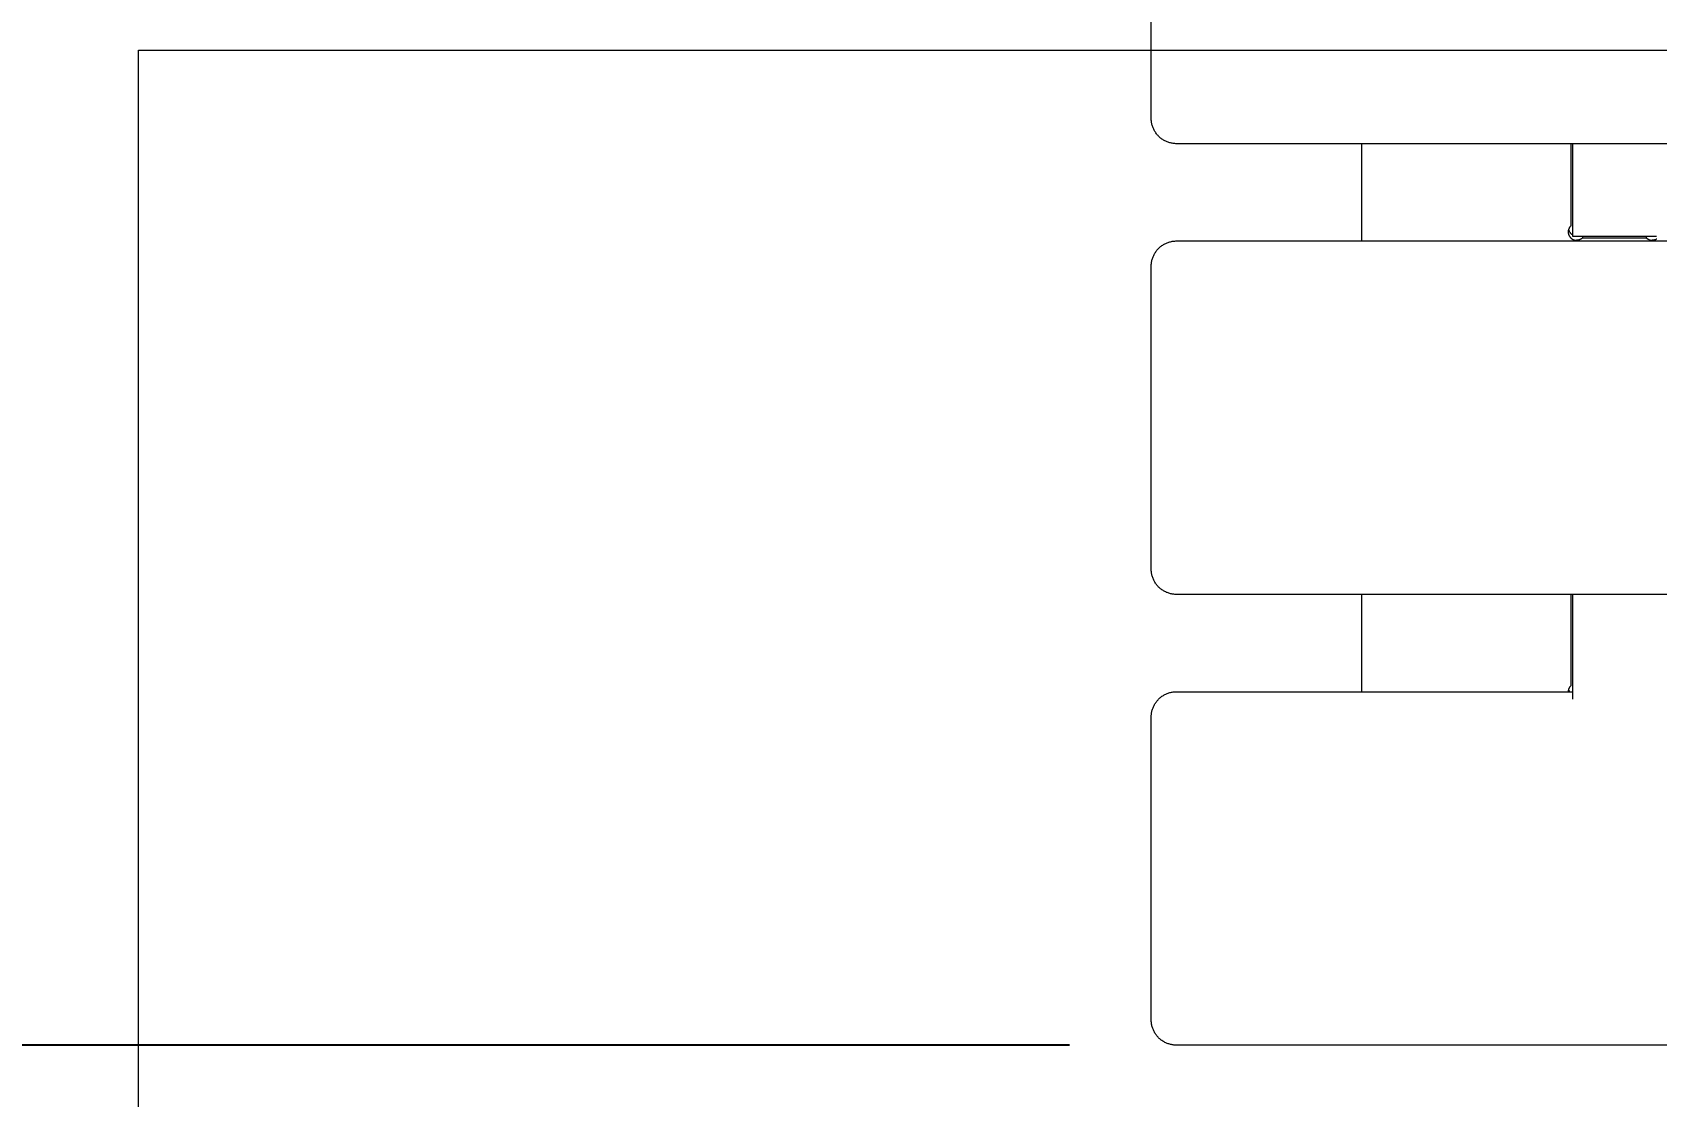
# Model space of a CAD drawing. Header units: inches. Extents: x -12 to 176, y -4 to 123.
# Drawn here: x -3.74 to 3.85, y 110.29 to 115.26 of the extents above; entities that cross this region are included whole.
import ezdxf

# ---------------------------------------------------------------- set-up
doc = ezdxf.new("R2010")
doc.units = ezdxf.units.IN
doc.layers.add('ZANO_R', color=7, linetype='Continuous', lineweight=0)
doc.layers.add('ZANO_W', color=1, linetype='Continuous', lineweight=0)
doc.styles.get("Standard").update_dxf_attribs({"font": 'arial.ttf'})
doc.dimstyles.new('amerykanie', dxfattribs={"dimtxt": 50, "dimasz": 50, "dimexe": 0.5, "dimexo": 0.5, "dimgap": 1, "dimtad": 1, "dimdec": 0, "dimzin": 0, "dimlunit": 5, "dimtxsty": 'Standard', "dimcen": 0.09, "dimclrd": 1, "dimclre": 1, "dimclrt": 1, "dimazin": 0, "dimtfac": 1, "dimtdec": 0, "dimtmove": 0, "dimatfit": 3, "dimfxl": 1, "dimtzin": 0, "dimarcsym": 1})

# ---------------------------------------------------------------- blocks, each defined once
blk = doc.blocks.new('*D357')
at = {"layer": 'ZANO_W', "color": 1, "lineweight": -2}
for p, q in [((-7.5682, 123.4358), (-7.5682, 115.0734)), ((1.1082, 118.3644), (-5.9774, 118.3644)), ((-5.4774, 117.3644), (-5.4774, 111.5279)), ((-7.5682, 115.0734), (-5.4774, 114.4462)), ((1.1082, 110.5279), (-5.9774, 110.5279))]:
    blk.add_line(p, q, dxfattribs=at)
at = {"layer": 'ZANO_W', "color": 1}
for points in [[(-5.3107, 117.3644), (-5.6441, 117.3644), (-5.4774, 118.3644)], [(-5.6441, 111.5279), (-5.3107, 111.5279), (-5.4774, 110.5279)]]:
    blk.add_solid(points, dxfattribs=at)
at = {"layer": 'ZANO_W', "color": 1, "insert": (-8.9089, 119.2546), "char_height": 1.625, "attachment_point": 5, "rotation": 90}
blk.add_mtext('7 13/16', dxfattribs=at)

msp = doc.modelspace()

# ---------------------------------------------------------------- linework, layer by layer
at = {"layer": 'ZANO_R'}
for p, q in [((1.4901, 114.86024), (1.4901, 116.1089)), ((1.4901, 115.17989), (72.35631, 115.17989)), ((1.49017, 114.85621), (1.4901, 114.86024)), ((1.49038, 114.85218), (1.49017, 114.85621)), ((1.49072, 114.84817), (1.49038, 114.85218)), ((1.4912, 114.84416), (1.49072, 114.84817)), ((1.49182, 114.84018), (1.4912, 114.84416)), ((1.49257, 114.83621), (1.49182, 114.84018)), ((1.49346, 114.83228), (1.49257, 114.83621)), ((1.49448, 114.82838), (1.49346, 114.83228)), ((1.49563, 114.82451), (1.49448, 114.82838)), ((1.49692, 114.82069), (1.49563, 114.82451)), ((1.49833, 114.81692), (1.49692, 114.82069)), ((1.49988, 114.81319), (1.49833, 114.81692)), ((1.50155, 114.80952), (1.49988, 114.81319)), ((1.50334, 114.80591), (1.50155, 114.80952)), ((1.50526, 114.80236), (1.50334, 114.80591)), ((1.50729, 114.79888), (1.50526, 114.80236)), ((1.50945, 114.79547), (1.50729, 114.79888)), ((1.51172, 114.79213), (1.50945, 114.79547)), ((1.5141, 114.78888), (1.51172, 114.79213)), ((1.51659, 114.78571), (1.5141, 114.78888)), ((1.51919, 114.78262), (1.51659, 114.78571)), ((1.52189, 114.77963), (1.51919, 114.78262)), ((1.52469, 114.77673), (1.52189, 114.77963)), ((1.52759, 114.77393), (1.52469, 114.77673)), ((1.53059, 114.77122), (1.52759, 114.77393)), ((1.53367, 114.76862), (1.53059, 114.77122)), ((1.53684, 114.76613), (1.53367, 114.76862)), ((1.5401, 114.76375), (1.53684, 114.76613)), ((1.54343, 114.76148), (1.5401, 114.76375)), ((1.54684, 114.75933), (1.54343, 114.76148)), ((1.55032, 114.75729), (1.54684, 114.75933)), ((1.55387, 114.75538), (1.55032, 114.75729)), ((1.55748, 114.75358), (1.55387, 114.75538)), ((1.56115, 114.75191), (1.55748, 114.75358)), ((1.56488, 114.75037), (1.56115, 114.75191)), ((1.56866, 114.74895), (1.56488, 114.75037)), ((1.57248, 114.74767), (1.56866, 114.74895)), ((1.57634, 114.74651), (1.57248, 114.74767)), ((1.58025, 114.74549), (1.57634, 114.74651)), ((1.58418, 114.7446), (1.58025, 114.74549)), ((1.58814, 114.74385), (1.58418, 114.7446)), ((1.59213, 114.74323), (1.58814, 114.74385)), ((1.59613, 114.74275), (1.59213, 114.74323)), ((1.60015, 114.74241), (1.59613, 114.74275)), ((1.60418, 114.7422), (1.60015, 114.74241)), ((1.60821, 114.74213), (1.60418, 114.7422)), ((72.2382, 114.74213), (1.60821, 114.74213)), ((2.47435, 114.28744), (2.47435, 114.74213)), ((3.45073, 114.74213), (3.45073, 114.35732)), ((3.45861, 114.74213), (3.45861, 114.70873)), ((3.45861, 114.70873), (3.45861, 114.41224)), ((3.43999, 114.33728), (3.43975, 114.33594)), ((3.44028, 114.3386), (3.43999, 114.33728)), ((3.44061, 114.33992), (3.44028, 114.3386)), ((3.44099, 114.34122), (3.44061, 114.33992)), ((3.44064, 114.3402), (3.44102, 114.33894)), ((3.44141, 114.34251), (3.44099, 114.34122)), ((3.44102, 114.33894), (3.44144, 114.33771)), ((3.44188, 114.34378), (3.44141, 114.34251)), ((3.44144, 114.33771), (3.4419, 114.33648)), ((3.4424, 114.34504), (3.44188, 114.34378)), ((3.44295, 114.34628), (3.4424, 114.34504)), ((3.44355, 114.3475), (3.44295, 114.34628)), ((3.44419, 114.34869), (3.44355, 114.3475)), ((3.44487, 114.34987), (3.44419, 114.34869)), ((3.4456, 114.35101), (3.44487, 114.34987)), ((3.44636, 114.35214), (3.4456, 114.35101)), ((3.44716, 114.35323), (3.44636, 114.35214)), ((3.448, 114.3543), (3.44716, 114.35323)), ((3.44888, 114.35534), (3.448, 114.3543)), ((3.44979, 114.35634), (3.44888, 114.35534)), ((3.45073, 114.35732), (3.44979, 114.35634)), ((3.45861, 114.41224), (3.45861, 114.30984)), ((1.53367, 114.26095), (1.53684, 114.26344)), ((1.53684, 114.26344), (1.5401, 114.26582)), ((1.5401, 114.26582), (1.54343, 114.26809)), ((1.54343, 114.26809), (1.54684, 114.27025)), ((1.54684, 114.27025), (1.55032, 114.27228)), ((1.55032, 114.27228), (1.55387, 114.2742)), ((1.55387, 114.2742), (1.55748, 114.27599)), ((1.55748, 114.27599), (1.56115, 114.27766)), ((1.56115, 114.27766), (1.56488, 114.27921)), ((1.56488, 114.27921), (1.56866, 114.28062)), ((1.56866, 114.28062), (1.57248, 114.28191)), ((1.57248, 114.28191), (1.57634, 114.28306)), ((1.57634, 114.28306), (1.58025, 114.28408)), ((1.58025, 114.28408), (1.58418, 114.28497)), ((1.58418, 114.28497), (1.58814, 114.28572)), ((1.58814, 114.28572), (1.59213, 114.28634)), ((1.59213, 114.28634), (1.59613, 114.28682)), ((1.59613, 114.28682), (1.60015, 114.28717)), ((1.60015, 114.28717), (1.60418, 114.28737)), ((1.60418, 114.28737), (1.60821, 114.28744)), ((1.60821, 114.28744), (72.2382, 114.28744)), ((3.4393, 114.33189), (3.43925, 114.33054)), ((3.43925, 114.33054), (3.43925, 114.32918)), ((3.43925, 114.32918), (3.43929, 114.32782)), ((3.43929, 114.32782), (3.43937, 114.32647)), ((3.43941, 114.33325), (3.4393, 114.33189)), ((3.43937, 114.32647), (3.43951, 114.32512)), ((3.43955, 114.3346), (3.43941, 114.33325)), ((3.43951, 114.32512), (3.43969, 114.32377)), ((3.43975, 114.33594), (3.43955, 114.3346)), ((3.43969, 114.32377), (3.43992, 114.32244)), ((3.43992, 114.32244), (3.4402, 114.32111)), ((3.4402, 114.32111), (3.44052, 114.31979)), ((3.44052, 114.31979), (3.44089, 114.31848)), ((3.44089, 114.31848), (3.4413, 114.31719)), ((3.4413, 114.31719), (3.44176, 114.31591)), ((3.44176, 114.31591), (3.44226, 114.31465)), ((3.4419, 114.33648), (3.4424, 114.33528)), ((3.44226, 114.31465), (3.4428, 114.31341)), ((3.4424, 114.33528), (3.44294, 114.33409)), ((3.4428, 114.31341), (3.44339, 114.31218)), ((3.44294, 114.33409), (3.44351, 114.33292)), ((3.44339, 114.31218), (3.44402, 114.31098)), ((3.44351, 114.33292), (3.44413, 114.33177)), ((3.44402, 114.31098), (3.44469, 114.3098)), ((3.44413, 114.33177), (3.44479, 114.33064)), ((3.44469, 114.3098), (3.4454, 114.30865)), ((3.44479, 114.33064), (3.44548, 114.32953)), ((3.4454, 114.30865), (3.44616, 114.30752)), ((3.44548, 114.32953), (3.44621, 114.32845)), ((3.44616, 114.30752), (3.44695, 114.30642)), ((3.44621, 114.32845), (3.44698, 114.32739)), ((3.44695, 114.30642), (3.44778, 114.30534)), ((3.44698, 114.32739), (3.44778, 114.32636)), ((3.44778, 114.32636), (3.44861, 114.32535)), ((3.44778, 114.30534), (3.44864, 114.3043)), ((3.44861, 114.32535), (3.44948, 114.32437)), ((3.44864, 114.3043), (3.44954, 114.30328)), ((3.44948, 114.32437), (3.45038, 114.32343)), ((3.44954, 114.30328), (3.45048, 114.3023)), ((3.45038, 114.32343), (3.45131, 114.32251)), ((3.45048, 114.3023), (3.45145, 114.30135)), ((3.45131, 114.32251), (3.45227, 114.32163)), ((3.45145, 114.30135), (3.45245, 114.30044)), ((3.45227, 114.32163), (3.45326, 114.32077)), ((3.45245, 114.30044), (3.45349, 114.29956)), ((3.45326, 114.32077), (3.45428, 114.31996)), ((3.45349, 114.29956), (3.45455, 114.29871)), ((3.45428, 114.31996), (3.45532, 114.31917)), ((3.45455, 114.29871), (3.45564, 114.29791)), ((3.45532, 114.31917), (3.45639, 114.31842)), ((3.45564, 114.29791), (3.45676, 114.29714)), ((3.45639, 114.31842), (3.45749, 114.31771)), ((3.45676, 114.29714), (3.45791, 114.29641)), ((3.45749, 114.31771), (3.45861, 114.31704)), ((3.45791, 114.29641), (3.45908, 114.29573)), ((3.45861, 114.30984), (3.85231, 114.30984)), ((3.45908, 114.29573), (3.46027, 114.29508)), ((3.46027, 114.29508), (3.46149, 114.29448)), ((3.46149, 114.29448), (3.46272, 114.29392)), ((3.46272, 114.29392), (3.46398, 114.2934)), ((3.46398, 114.2934), (3.46525, 114.29292)), ((3.46525, 114.29292), (3.46654, 114.29249)), ((3.46654, 114.29249), (3.46784, 114.29211)), ((3.46784, 114.29211), (3.46915, 114.29177)), ((3.46915, 114.29177), (3.47048, 114.29148)), ((3.47048, 114.29148), (3.47181, 114.29123)), ((3.47181, 114.29123), (3.47316, 114.29103)), ((3.47316, 114.29103), (3.4745, 114.29088)), ((3.4745, 114.29088), (3.47586, 114.29077)), ((3.47586, 114.29077), (3.47721, 114.29072)), ((3.47721, 114.29072), (3.47857, 114.2907)), ((3.47991, 114.29073), (3.47857, 114.2907)), ((3.48125, 114.29079), (3.47991, 114.29073)), ((3.48259, 114.29091), (3.48125, 114.29079)), ((3.48392, 114.29106), (3.48259, 114.29091)), ((3.48525, 114.29127), (3.48392, 114.29106)), ((3.48657, 114.29152), (3.48525, 114.29127)), ((3.48788, 114.29181), (3.48657, 114.29152)), ((3.48918, 114.29215), (3.48788, 114.29181)), ((3.49046, 114.29253), (3.48918, 114.29215)), ((3.49174, 114.29295), (3.49046, 114.29253)), ((3.493, 114.29342), (3.49174, 114.29295)), ((3.49424, 114.29393), (3.493, 114.29342)), ((3.49546, 114.29448), (3.49424, 114.29393)), ((3.49667, 114.29507), (3.49546, 114.29448)), ((3.49785, 114.2957), (3.49667, 114.29507)), ((3.49901, 114.29638), (3.49785, 114.2957)), ((3.50015, 114.29709), (3.49901, 114.29638)), ((3.50126, 114.29784), (3.50015, 114.29709)), ((3.50235, 114.29863), (3.50126, 114.29784)), ((3.50341, 114.29945), (3.50235, 114.29863)), ((3.50444, 114.30031), (3.50341, 114.29945)), ((3.50544, 114.30121), (3.50444, 114.30031)), ((3.50641, 114.30213), (3.50544, 114.30121)), ((3.50641, 114.30984), (3.50641, 114.30213)), ((3.50641, 114.30213), (3.8045, 114.30213)), ((3.8045, 114.30213), (3.8045, 114.30984)), ((3.8045, 114.30213), (3.80547, 114.30121)), ((3.80547, 114.30121), (3.80647, 114.30031)), ((3.80647, 114.30031), (3.80751, 114.29945)), ((3.80751, 114.29945), (3.80856, 114.29863)), ((3.80856, 114.29863), (3.80965, 114.29784)), ((3.80965, 114.29784), (3.81076, 114.29709)), ((3.81076, 114.29709), (3.8119, 114.29638)), ((3.8119, 114.29638), (3.81306, 114.2957)), ((3.81306, 114.2957), (3.81425, 114.29507)), ((3.81425, 114.29507), (3.81545, 114.29448)), ((3.81545, 114.29448), (3.81667, 114.29393)), ((3.81667, 114.29393), (3.81792, 114.29342)), ((3.81792, 114.29342), (3.81917, 114.29295)), ((3.81917, 114.29295), (3.82045, 114.29253)), ((3.82045, 114.29253), (3.82173, 114.29215)), ((3.82173, 114.29215), (3.82303, 114.29181)), ((3.82303, 114.29181), (3.82434, 114.29152)), ((3.82434, 114.29152), (3.82566, 114.29127)), ((3.82566, 114.29127), (3.82699, 114.29106)), ((3.82699, 114.29106), (3.82832, 114.29091)), ((3.82832, 114.29091), (3.82966, 114.29079)), ((3.82966, 114.29079), (3.831, 114.29073)), ((3.831, 114.29073), (3.83234, 114.2907)), ((3.8337, 114.29072), (3.83234, 114.2907)), ((3.83505, 114.29077), (3.8337, 114.29072)), ((3.83641, 114.29088), (3.83505, 114.29077)), ((3.83776, 114.29103), (3.83641, 114.29088)), ((3.8391, 114.29123), (3.83776, 114.29103)), ((3.84043, 114.29148), (3.8391, 114.29123)), ((3.84176, 114.29177), (3.84043, 114.29148)), ((3.84307, 114.29211), (3.84176, 114.29177)), ((3.84437, 114.29249), (3.84307, 114.29211)), ((3.84566, 114.29292), (3.84437, 114.29249)), ((3.84693, 114.2934), (3.84566, 114.29292)), ((3.84819, 114.29392), (3.84693, 114.2934)), ((3.84942, 114.29448), (3.84819, 114.29392)), ((3.85064, 114.29508), (3.84942, 114.29448)), ((3.85183, 114.29573), (3.85064, 114.29508)), ((3.853, 114.29641), (3.85183, 114.29573)), ((1.49072, 114.18141), (1.4912, 114.18541)), ((1.4912, 114.18541), (1.49182, 114.1894)), ((1.49182, 114.1894), (1.49257, 114.19336)), ((1.49257, 114.19336), (1.49346, 114.1973)), ((1.49346, 114.1973), (1.49448, 114.2012)), ((1.49448, 114.2012), (1.49563, 114.20506)), ((1.49563, 114.20506), (1.49692, 114.20888)), ((1.49692, 114.20888), (1.49833, 114.21266)), ((1.49833, 114.21266), (1.49988, 114.21639)), ((1.49988, 114.21639), (1.50155, 114.22006)), ((1.50155, 114.22006), (1.50334, 114.22367)), ((1.50334, 114.22367), (1.50526, 114.22722)), ((1.50526, 114.22722), (1.50729, 114.2307)), ((1.50729, 114.2307), (1.50945, 114.23411)), ((1.50945, 114.23411), (1.51172, 114.23744)), ((1.51172, 114.23744), (1.5141, 114.2407)), ((1.5141, 114.2407), (1.51659, 114.24387)), ((1.51659, 114.24387), (1.51919, 114.24695)), ((1.51919, 114.24695), (1.52189, 114.24995)), ((1.52189, 114.24995), (1.52469, 114.25285)), ((1.52469, 114.25285), (1.52759, 114.25565)), ((1.52759, 114.25565), (1.53059, 114.25835)), ((1.53059, 114.25835), (1.53367, 114.26095)), ((1.4901, 114.16933), (1.49017, 114.17336)), ((1.4901, 114.00179), (1.4901, 114.16933)), ((1.49017, 114.17336), (1.49038, 114.17739)), ((1.49038, 114.17739), (1.49072, 114.18141)), ((1.4901, 112.75314), (1.4901, 114.00179)), ((1.49017, 112.74911), (1.4901, 112.75314)), ((1.49038, 112.74508), (1.49017, 112.74911)), ((1.49072, 112.74106), (1.49038, 112.74508)), ((1.4912, 112.73706), (1.49072, 112.74106)), ((1.49182, 112.73307), (1.4912, 112.73706)), ((1.49257, 112.72911), (1.49182, 112.73307)), ((1.49346, 112.72518), (1.49257, 112.72911)), ((1.49448, 112.72127), (1.49346, 112.72518)), ((1.49563, 112.71741), (1.49448, 112.72127)), ((1.49692, 112.71359), (1.49563, 112.71741)), ((1.49833, 112.70981), (1.49692, 112.71359)), ((1.49988, 112.70608), (1.49833, 112.70981)), ((1.50155, 112.70241), (1.49988, 112.70608)), ((1.50334, 112.6988), (1.50155, 112.70241)), ((1.50526, 112.69525), (1.50334, 112.6988)), ((1.50729, 112.69177), (1.50526, 112.69525)), ((1.50945, 112.68836), (1.50729, 112.69177)), ((1.51172, 112.68503), (1.50945, 112.68836)), ((1.5141, 112.68177), (1.51172, 112.68503)), ((1.51659, 112.6786), (1.5141, 112.68177)), ((1.51919, 112.67552), (1.51659, 112.6786)), ((1.52189, 112.67252), (1.51919, 112.67552)), ((1.52469, 112.66962), (1.52189, 112.67252)), ((1.52759, 112.66682), (1.52469, 112.66962)), ((1.53059, 112.66412), (1.52759, 112.66682)), ((1.53367, 112.66152), (1.53059, 112.66412)), ((1.53684, 112.65903), (1.53367, 112.66152)), ((1.5401, 112.65665), (1.53684, 112.65903)), ((1.54343, 112.65438), (1.5401, 112.65665)), ((1.54684, 112.65222), (1.54343, 112.65438)), ((1.55032, 112.65019), (1.54684, 112.65222)), ((1.55387, 112.64827), (1.55032, 112.65019)), ((1.55748, 112.64648), (1.55387, 112.64827)), ((1.56115, 112.64481), (1.55748, 112.64648)), ((1.56488, 112.64326), (1.56115, 112.64481)), ((1.56866, 112.64185), (1.56488, 112.64326)), ((1.57248, 112.64056), (1.56866, 112.64185)), ((1.57634, 112.63941), (1.57248, 112.64056)), ((1.58025, 112.63839), (1.57634, 112.63941)), ((1.58418, 112.6375), (1.58025, 112.63839)), ((1.58814, 112.63675), (1.58418, 112.6375)), ((1.59213, 112.63613), (1.58814, 112.63675)), ((1.59613, 112.63565), (1.59213, 112.63613)), ((1.60015, 112.63531), (1.59613, 112.63565)), ((1.60418, 112.6351), (1.60015, 112.63531)), ((1.60821, 112.63503), (1.60418, 112.6351)), ((72.2382, 112.63503), (1.60821, 112.63503)), ((2.47435, 112.18034), (2.47435, 112.63503)), ((3.45073, 112.63503), (3.45073, 112.20729)), ((3.45861, 112.63503), (3.45861, 112.6173)), ((3.45861, 112.6173), (3.45861, 112.2271)), ((3.45861, 112.2271), (3.45861, 112.14607)), ((1.5141, 112.13359), (1.51659, 112.13676)), ((1.51659, 112.13676), (1.51919, 112.13985)), ((1.51919, 112.13985), (1.52189, 112.14284)), ((1.52189, 112.14284), (1.52469, 112.14574)), ((1.52469, 112.14574), (1.52759, 112.14855)), ((1.52759, 112.14855), (1.53059, 112.15125)), ((1.53059, 112.15125), (1.53367, 112.15385)), ((1.53367, 112.15385), (1.53684, 112.15634)), ((1.53684, 112.15634), (1.5401, 112.15872)), ((1.5401, 112.15872), (1.54343, 112.16099)), ((1.54343, 112.16099), (1.54684, 112.16314)), ((1.54684, 112.16314), (1.55032, 112.16518)), ((1.55032, 112.16518), (1.55387, 112.16709)), ((1.55387, 112.16709), (1.55748, 112.16889)), ((1.55748, 112.16889), (1.56115, 112.17056)), ((1.56115, 112.17056), (1.56488, 112.1721)), ((1.56488, 112.1721), (1.56866, 112.17352)), ((1.56866, 112.17352), (1.57248, 112.1748)), ((1.57248, 112.1748), (1.57634, 112.17596)), ((1.57634, 112.17596), (1.58025, 112.17698)), ((1.58025, 112.17698), (1.58418, 112.17787)), ((1.58418, 112.17787), (1.58814, 112.17862)), ((1.58814, 112.17862), (1.59213, 112.17924)), ((1.59213, 112.17924), (1.59613, 112.17972)), ((1.59613, 112.17972), (1.60015, 112.18006)), ((1.60015, 112.18006), (1.60418, 112.18027)), ((1.60418, 112.18027), (1.60821, 112.18034)), ((1.60821, 112.18034), (3.45861, 112.18034)), ((3.43925, 112.18164), (3.43921, 112.18034)), ((3.43934, 112.18295), (3.43925, 112.18164)), ((3.43947, 112.18425), (3.43934, 112.18295)), ((3.43965, 112.18554), (3.43947, 112.18425)), ((3.43987, 112.18683), (3.43965, 112.18554)), ((3.44013, 112.18811), (3.43987, 112.18683)), ((3.44043, 112.18938), (3.44013, 112.18811)), ((3.44078, 112.19064), (3.44043, 112.18938)), ((3.44064, 112.19017), (3.44495, 112.18034)), ((3.44117, 112.19189), (3.44078, 112.19064)), ((3.4416, 112.19312), (3.44117, 112.19189)), ((3.44208, 112.19434), (3.4416, 112.19312)), ((3.44259, 112.19554), (3.44208, 112.19434)), ((3.44315, 112.19672), (3.44259, 112.19554)), ((3.44374, 112.19789), (3.44315, 112.19672)), ((3.44437, 112.19903), (3.44374, 112.19789)), ((3.44504, 112.20015), (3.44437, 112.19903)), ((3.44575, 112.20125), (3.44504, 112.20015)), ((3.44649, 112.20233), (3.44575, 112.20125)), ((3.44727, 112.20337), (3.44649, 112.20233)), ((3.44809, 112.2044), (3.44727, 112.20337)), ((3.44894, 112.20539), (3.44809, 112.2044)), ((3.44982, 112.20635), (3.44894, 112.20539)), ((3.45073, 112.20729), (3.44982, 112.20635)), ((1.4901, 112.06223), (1.49017, 112.06626)), ((1.4901, 111.89469), (1.4901, 112.06223)), ((1.49017, 112.06626), (1.49038, 112.07029)), ((1.49038, 112.07029), (1.49072, 112.0743)), ((1.49072, 112.0743), (1.4912, 112.07831)), ((1.4912, 112.07831), (1.49182, 112.08229)), ((1.49182, 112.08229), (1.49257, 112.08626)), ((1.49257, 112.08626), (1.49346, 112.09019)), ((1.49346, 112.09019), (1.49448, 112.09409)), ((1.49448, 112.09409), (1.49563, 112.09796)), ((1.49563, 112.09796), (1.49692, 112.10178)), ((1.49692, 112.10178), (1.49833, 112.10556)), ((1.49833, 112.10556), (1.49988, 112.10928)), ((1.49988, 112.10928), (1.50155, 112.11295)), ((1.50155, 112.11295), (1.50334, 112.11656)), ((1.50334, 112.11656), (1.50526, 112.12011)), ((1.50526, 112.12011), (1.50729, 112.12359)), ((1.50729, 112.12359), (1.50945, 112.127)), ((1.50945, 112.127), (1.51172, 112.13034)), ((1.51172, 112.13034), (1.5141, 112.13359)), ((1.4901, 110.64604), (1.4901, 111.89469)), ((1.49017, 110.642), (1.4901, 110.64604)), ((1.49038, 110.63798), (1.49017, 110.642)), ((1.49072, 110.63396), (1.49038, 110.63798)), ((1.4912, 110.62995), (1.49072, 110.63396)), ((1.49182, 110.62597), (1.4912, 110.62995)), ((1.49257, 110.62201), (1.49182, 110.62597)), ((1.49346, 110.61807), (1.49257, 110.62201)), ((1.49448, 110.61417), (1.49346, 110.61807)), ((1.49563, 110.61031), (1.49448, 110.61417)), ((1.49692, 110.60648), (1.49563, 110.61031)), ((1.49833, 110.60271), (1.49692, 110.60648)), ((1.49988, 110.59898), (1.49833, 110.60271)), ((1.50155, 110.59531), (1.49988, 110.59898)), ((1.50334, 110.5917), (1.50155, 110.59531)), ((1.50526, 110.58815), (1.50334, 110.5917)), ((1.50729, 110.58467), (1.50526, 110.58815)), ((1.50945, 110.58126), (1.50729, 110.58467)), ((1.51172, 110.57792), (1.50945, 110.58126)), ((1.5141, 110.57467), (1.51172, 110.57792)), ((1.51659, 110.5715), (1.5141, 110.57467)), ((1.51919, 110.56841), (1.51659, 110.5715)), ((1.52189, 110.56542), (1.51919, 110.56841)), ((1.52469, 110.56252), (1.52189, 110.56542)), ((1.52759, 110.55972), (1.52469, 110.56252)), ((1.53059, 110.55701), (1.52759, 110.55972)), ((1.53367, 110.55442), (1.53059, 110.55701)), ((1.53684, 110.55192), (1.53367, 110.55442)), ((1.5401, 110.54954), (1.53684, 110.55192)), ((1.54343, 110.54727), (1.5401, 110.54954)), ((1.54684, 110.54512), (1.54343, 110.54727)), ((1.55032, 110.54308), (1.54684, 110.54512)), ((1.55387, 110.54117), (1.55032, 110.54308)), ((1.55748, 110.53937), (1.55387, 110.54117)), ((1.56115, 110.5377), (1.55748, 110.53937)), ((1.56488, 110.53616), (1.56115, 110.5377)), ((1.56866, 110.53475), (1.56488, 110.53616)), ((1.57248, 110.53346), (1.56866, 110.53475)), ((1.57634, 110.53231), (1.57248, 110.53346)), ((1.58025, 110.53128), (1.57634, 110.53231)), ((1.58418, 110.5304), (1.58025, 110.53128)), ((1.58814, 110.52964), (1.58418, 110.5304)), ((1.59213, 110.52903), (1.58814, 110.52964)), ((1.59613, 110.52854), (1.59213, 110.52903)), ((1.60015, 110.5282), (1.59613, 110.52854)), ((1.60418, 110.52799), (1.60015, 110.5282)), ((1.60821, 110.52793), (1.60418, 110.52799)), ((72.2382, 110.52793), (1.60821, 110.52793))]:
    msp.add_line(p, q, dxfattribs=at)
msp.add_lwpolyline([(-3.24405, 115.17989), (76.4408, 115.17989), (76.4408, 99.43184), (-3.24405, 99.43184)], close=True, dxfattribs=at)

# ---------------------------------------------------------------- dimensions: what is measured, and where the dimension line sits
at = {"layer": 'ZANO_W'}
dim = msp.add_linear_dim(base=(-5.47741, 110.52793), p1=(1.60821, 118.36439), p2=(1.60821, 110.52793), angle=90, dimstyle='amerykanie', override={"dimtxt": 1.625, "dimasz": 1, "dimgap": 0.5, "dimdec": 4, "dimaunit": 1, "dimadec": 1, "dimtdec": 4, "dimtmove": 1, "dimfrac": 2}, dxfattribs=at)
dim.commit()
dim.dimension.update_dxf_attribs({"geometry": '*D357', "text_midpoint": (-8.90894, 115.57339)})

doc.saveas('drawing.dxf')
